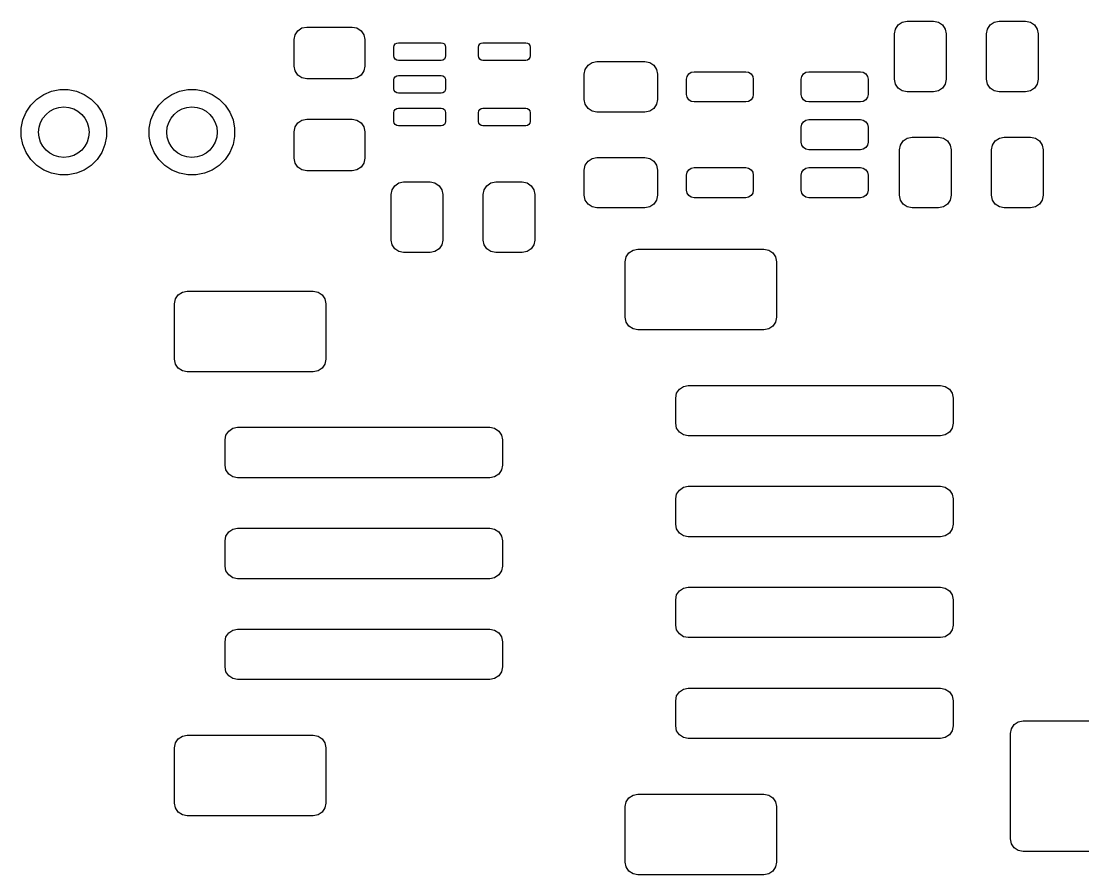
# Model space of a CAD drawing. Header units: inches. Extents: x 0.71 to 7.54, y -5.09 to -0.82.
# Drawn here: x 5.158 to 5.987, y -2.329 to -1.663 of the extents above; entities that cross this region are included whole.
import ezdxf

# ---------------------------------------------------------------- set-up
doc = ezdxf.new("R2010")
doc.units = ezdxf.units.IN
doc.header["$MEASUREMENT"] = 0
doc.layers.add('BLACK', color=250, linetype='CONTINUOUS')

msp = doc.modelspace()

# ---------------------------------------------------------------- linework, layer by layer
at = {"layer": 'BLACK', "linetype": 'CONTINUOUS'}
for p, q in [((5.84245, -1.66627), (5.84564, -1.66414)), ((5.84564, -1.66414), (5.84941, -1.66339)), ((5.84941, -1.66339), (5.87008, -1.66339)), ((5.87008, -1.66339), (5.87385, -1.66414)), ((5.87385, -1.66414), (5.87704, -1.66627)), ((5.9143, -1.66627), (5.91749, -1.66414)), ((5.91749, -1.66414), (5.92126, -1.66339)), ((5.92126, -1.66339), (5.94193, -1.66339)), ((5.94193, -1.66339), (5.9457, -1.66414)), ((5.9457, -1.66414), (5.94889, -1.66627)), ((5.37087, -1.67776), (5.37162, -1.67399)), ((5.37162, -1.67399), (5.37375, -1.6708)), ((5.37375, -1.6708), (5.37694, -1.66866)), ((5.37694, -1.66866), (5.38071, -1.66791)), ((5.38071, -1.66791), (5.41614, -1.66791)), ((5.41614, -1.66791), (5.41991, -1.66866)), ((5.41991, -1.66866), (5.4231, -1.6708)), ((5.4231, -1.6708), (5.42524, -1.67399)), ((5.42524, -1.67399), (5.42598, -1.67776)), ((5.83957, -1.67323), (5.84032, -1.66946)), ((5.83957, -1.70866), (5.83957, -1.67323)), ((5.84032, -1.66946), (5.84245, -1.66627)), ((5.87704, -1.66627), (5.87917, -1.66946)), ((5.87917, -1.66946), (5.87992, -1.67323)), ((5.87992, -1.67323), (5.87992, -1.70866)), ((5.91142, -1.67323), (5.91217, -1.66946)), ((5.91142, -1.70866), (5.91142, -1.67323)), ((5.91217, -1.66946), (5.9143, -1.66627)), ((5.94889, -1.66627), (5.95102, -1.66946)), ((5.95102, -1.66946), (5.95177, -1.67323)), ((5.95177, -1.67323), (5.95177, -1.70866)), ((5.37087, -1.69843), (5.37087, -1.67776)), ((5.42598, -1.67776), (5.42598, -1.69843)), ((5.44882, -1.68356), (5.44908, -1.68224)), ((5.44908, -1.68224), (5.44983, -1.68113)), ((5.44983, -1.68113), (5.45095, -1.68038)), ((5.45095, -1.68038), (5.45226, -1.68012)), ((5.45226, -1.68012), (5.48573, -1.68012)), ((5.48573, -1.68012), (5.48705, -1.68038)), ((5.48705, -1.68038), (5.48816, -1.68113)), ((5.48816, -1.68113), (5.48891, -1.68224)), ((5.48891, -1.68224), (5.48917, -1.68356)), ((5.51476, -1.68356), (5.51503, -1.68224)), ((5.51503, -1.68224), (5.51577, -1.68113)), ((5.51577, -1.68113), (5.51689, -1.68038)), ((5.51689, -1.68038), (5.51821, -1.68012)), ((5.51821, -1.68012), (5.55167, -1.68012)), ((5.55167, -1.68012), (5.55299, -1.68038)), ((5.55299, -1.68038), (5.55411, -1.68113)), ((5.55411, -1.68113), (5.55486, -1.68224)), ((5.55486, -1.68224), (5.55512, -1.68356)), ((5.44882, -1.69045), (5.44882, -1.68356)), ((5.44908, -1.69177), (5.44882, -1.69045)), ((5.48917, -1.69045), (5.48891, -1.69177)), ((5.48917, -1.68356), (5.48917, -1.69045)), ((5.51476, -1.69045), (5.51476, -1.68356)), ((5.51503, -1.69177), (5.51476, -1.69045)), ((5.55512, -1.69045), (5.55486, -1.69177)), ((5.55512, -1.68356), (5.55512, -1.69045)), ((5.37162, -1.70219), (5.37087, -1.69843)), ((5.42598, -1.69843), (5.42524, -1.70219)), ((5.44983, -1.69289), (5.44908, -1.69177)), ((5.45095, -1.69364), (5.44983, -1.69289)), ((5.45226, -1.6939), (5.45095, -1.69364)), ((5.48573, -1.6939), (5.45226, -1.6939)), ((5.48705, -1.69364), (5.48573, -1.6939)), ((5.48816, -1.69289), (5.48705, -1.69364)), ((5.48891, -1.69177), (5.48816, -1.69289)), ((5.51577, -1.69289), (5.51503, -1.69177)), ((5.51689, -1.69364), (5.51577, -1.69289)), ((5.51821, -1.6939), (5.51689, -1.69364)), ((5.55167, -1.6939), (5.51821, -1.6939)), ((5.55299, -1.69364), (5.55167, -1.6939)), ((5.55411, -1.69289), (5.55299, -1.69364)), ((5.55486, -1.69177), (5.55411, -1.69289)), ((5.59819, -1.70096), (5.60032, -1.69776)), ((5.60032, -1.69776), (5.60352, -1.69563)), ((5.60352, -1.69563), (5.60728, -1.69488)), ((5.60728, -1.69488), (5.64469, -1.69488)), ((5.64469, -1.69488), (5.64845, -1.69563)), ((5.64845, -1.69563), (5.65164, -1.69776)), ((5.65164, -1.69776), (5.65378, -1.70096)), ((5.37375, -1.70538), (5.37162, -1.70219)), ((5.37694, -1.70752), (5.37375, -1.70538)), ((5.4231, -1.70538), (5.41991, -1.70752)), ((5.42524, -1.70219), (5.4231, -1.70538)), ((5.44908, -1.70784), (5.44983, -1.70672)), ((5.44983, -1.70672), (5.45095, -1.70597)), ((5.45095, -1.70597), (5.45226, -1.70571)), ((5.45226, -1.70571), (5.48573, -1.70571)), ((5.48573, -1.70571), (5.48705, -1.70597)), ((5.48705, -1.70597), (5.48816, -1.70672)), ((5.48816, -1.70672), (5.48891, -1.70784)), ((5.59744, -1.70472), (5.59819, -1.70096)), ((5.59744, -1.72441), (5.59744, -1.70472)), ((5.65378, -1.70096), (5.65453, -1.70472)), ((5.65453, -1.70472), (5.65453, -1.72441)), ((5.67717, -1.70866), (5.67761, -1.7064)), ((5.67761, -1.7064), (5.6789, -1.70449)), ((5.6789, -1.70449), (5.68081, -1.70321)), ((5.68081, -1.70321), (5.68307, -1.70276)), ((5.68307, -1.70276), (5.72343, -1.70276)), ((5.72343, -1.70276), (5.72569, -1.70321)), ((5.72569, -1.70321), (5.7276, -1.70449)), ((5.7276, -1.70449), (5.72888, -1.7064)), ((5.72888, -1.7064), (5.72933, -1.70866)), ((5.76673, -1.70866), (5.76718, -1.7064)), ((5.76718, -1.7064), (5.76846, -1.70449)), ((5.76846, -1.70449), (5.77038, -1.70321)), ((5.77038, -1.70321), (5.77264, -1.70276)), ((5.77264, -1.70276), (5.81299, -1.70276)), ((5.81299, -1.70276), (5.81525, -1.70321)), ((5.81525, -1.70321), (5.81717, -1.70449)), ((5.81717, -1.70449), (5.81845, -1.7064)), ((5.81845, -1.7064), (5.8189, -1.70866)), ((5.38071, -1.70827), (5.37694, -1.70752)), ((5.41614, -1.70827), (5.38071, -1.70827)), ((5.41991, -1.70752), (5.41614, -1.70827)), ((5.44882, -1.70915), (5.44908, -1.70784)), ((5.44882, -1.71604), (5.44882, -1.70915)), ((5.48891, -1.70784), (5.48917, -1.70915)), ((5.48917, -1.70915), (5.48917, -1.71604)), ((5.67717, -1.72047), (5.67717, -1.70866)), ((5.72933, -1.70866), (5.72933, -1.72047)), ((5.76673, -1.72047), (5.76673, -1.70866)), ((5.8189, -1.70866), (5.8189, -1.72047)), ((5.84032, -1.71243), (5.83957, -1.70866)), ((5.84245, -1.71562), (5.84032, -1.71243)), ((5.87917, -1.71243), (5.87704, -1.71562)), ((5.87992, -1.70866), (5.87917, -1.71243)), ((5.91217, -1.71243), (5.91142, -1.70866)), ((5.9143, -1.71562), (5.91217, -1.71243)), ((5.95102, -1.71243), (5.94889, -1.71562)), ((5.95177, -1.70866), (5.95102, -1.71243)), ((5.16991, -1.72413), (5.17537, -1.72049)), ((5.17537, -1.72049), (5.18143, -1.71798)), ((5.18143, -1.71798), (5.18786, -1.7167)), ((5.18786, -1.7167), (5.19442, -1.7167)), ((5.19442, -1.7167), (5.20086, -1.71798)), ((5.20086, -1.71798), (5.20692, -1.72049)), ((5.20692, -1.72049), (5.21237, -1.72413)), ((5.26991, -1.72413), (5.27537, -1.72049)), ((5.27537, -1.72049), (5.28143, -1.71798)), ((5.28143, -1.71798), (5.28786, -1.7167)), ((5.28786, -1.7167), (5.29442, -1.7167)), ((5.29442, -1.7167), (5.30086, -1.71798)), ((5.30086, -1.71798), (5.30692, -1.72049)), ((5.30692, -1.72049), (5.31237, -1.72413)), ((5.44908, -1.71736), (5.44882, -1.71604)), ((5.44983, -1.71848), (5.44908, -1.71736)), ((5.45095, -1.71923), (5.44983, -1.71848)), ((5.45226, -1.71949), (5.45095, -1.71923)), ((5.48573, -1.71949), (5.45226, -1.71949)), ((5.48705, -1.71923), (5.48573, -1.71949)), ((5.48816, -1.71848), (5.48705, -1.71923)), ((5.48891, -1.71736), (5.48816, -1.71848)), ((5.48917, -1.71604), (5.48891, -1.71736)), ((5.67761, -1.72273), (5.67717, -1.72047)), ((5.6789, -1.72465), (5.67761, -1.72273)), ((5.72888, -1.72273), (5.7276, -1.72465)), ((5.72933, -1.72047), (5.72888, -1.72273)), ((5.76718, -1.72273), (5.76673, -1.72047)), ((5.76846, -1.72465), (5.76718, -1.72273)), ((5.81845, -1.72273), (5.81717, -1.72465)), ((5.8189, -1.72047), (5.81845, -1.72273)), ((5.84564, -1.71775), (5.84245, -1.71562)), ((5.84941, -1.7185), (5.84564, -1.71775)), ((5.87008, -1.7185), (5.84941, -1.7185)), ((5.87385, -1.71775), (5.87008, -1.7185)), ((5.87704, -1.71562), (5.87385, -1.71775)), ((5.91749, -1.71775), (5.9143, -1.71562)), ((5.92126, -1.7185), (5.91749, -1.71775)), ((5.94193, -1.7185), (5.92126, -1.7185)), ((5.9457, -1.71775), (5.94193, -1.7185)), ((5.94889, -1.71562), (5.9457, -1.71775)), ((5.16163, -1.73422), (5.16527, -1.72877)), ((5.16527, -1.72877), (5.16991, -1.72413)), ((5.21237, -1.72413), (5.21701, -1.72877)), ((5.21701, -1.72877), (5.22065, -1.73422)), ((5.26163, -1.73422), (5.26527, -1.72877)), ((5.26527, -1.72877), (5.26991, -1.72413)), ((5.31237, -1.72413), (5.31701, -1.72877)), ((5.31701, -1.72877), (5.32065, -1.73422)), ((5.44983, -1.73231), (5.45095, -1.73156)), ((5.45095, -1.73156), (5.45226, -1.7313)), ((5.45226, -1.7313), (5.48573, -1.7313)), ((5.48573, -1.7313), (5.48705, -1.73156)), ((5.48705, -1.73156), (5.48816, -1.73231)), ((5.51577, -1.73231), (5.51689, -1.73156)), ((5.51689, -1.73156), (5.51821, -1.7313)), ((5.51821, -1.7313), (5.55167, -1.7313)), ((5.55167, -1.7313), (5.55299, -1.73156)), ((5.55299, -1.73156), (5.55411, -1.73231)), ((5.59819, -1.72818), (5.59744, -1.72441)), ((5.60032, -1.73137), (5.59819, -1.72818)), ((5.60352, -1.7335), (5.60032, -1.73137)), ((5.65164, -1.73137), (5.64845, -1.7335)), ((5.65378, -1.72818), (5.65164, -1.73137)), ((5.65453, -1.72441), (5.65378, -1.72818)), ((5.68081, -1.72593), (5.6789, -1.72465)), ((5.68307, -1.72638), (5.68081, -1.72593)), ((5.72343, -1.72638), (5.68307, -1.72638)), ((5.72569, -1.72593), (5.72343, -1.72638)), ((5.7276, -1.72465), (5.72569, -1.72593)), ((5.77038, -1.72593), (5.76846, -1.72465)), ((5.77264, -1.72638), (5.77038, -1.72593)), ((5.81299, -1.72638), (5.77264, -1.72638)), ((5.81525, -1.72593), (5.81299, -1.72638)), ((5.81717, -1.72465), (5.81525, -1.72593)), ((5.15784, -1.74672), (5.15912, -1.74029)), ((5.15912, -1.74029), (5.16163, -1.73422)), ((5.22065, -1.73422), (5.22317, -1.74029)), ((5.22317, -1.74029), (5.22445, -1.74672)), ((5.25784, -1.74672), (5.25912, -1.74029)), ((5.25912, -1.74029), (5.26163, -1.73422)), ((5.32065, -1.73422), (5.32317, -1.74029)), ((5.32317, -1.74029), (5.32445, -1.74672)), ((5.37694, -1.74051), (5.38071, -1.73976)), ((5.38071, -1.73976), (5.41614, -1.73976)), ((5.41614, -1.73976), (5.41991, -1.74051)), ((5.44882, -1.73474), (5.44908, -1.73343)), ((5.44882, -1.74163), (5.44882, -1.73474)), ((5.44908, -1.73343), (5.44983, -1.73231)), ((5.48816, -1.73231), (5.48891, -1.73343)), ((5.48891, -1.73343), (5.48917, -1.73474)), ((5.48917, -1.73474), (5.48917, -1.74163)), ((5.51476, -1.73474), (5.51503, -1.73343)), ((5.51476, -1.74163), (5.51476, -1.73474)), ((5.51503, -1.73343), (5.51577, -1.73231)), ((5.55411, -1.73231), (5.55486, -1.73343)), ((5.55486, -1.73343), (5.55512, -1.73474)), ((5.55512, -1.73474), (5.55512, -1.74163)), ((5.60728, -1.73425), (5.60352, -1.7335)), ((5.64469, -1.73425), (5.60728, -1.73425)), ((5.64845, -1.7335), (5.64469, -1.73425)), ((5.77038, -1.74061), (5.77264, -1.74016)), ((5.77264, -1.74016), (5.81299, -1.74016)), ((5.81299, -1.74016), (5.81525, -1.74061)), ((5.15784, -1.75328), (5.15784, -1.74672)), ((5.22445, -1.74672), (5.22445, -1.75328)), ((5.25784, -1.75328), (5.25784, -1.74672)), ((5.32445, -1.74672), (5.32445, -1.75328)), ((5.37087, -1.74961), (5.37162, -1.74584)), ((5.37162, -1.74584), (5.37375, -1.74265)), ((5.37375, -1.74265), (5.37694, -1.74051)), ((5.41991, -1.74051), (5.4231, -1.74265)), ((5.4231, -1.74265), (5.42524, -1.74584)), ((5.42524, -1.74584), (5.42598, -1.74961)), ((5.44908, -1.74295), (5.44882, -1.74163)), ((5.44983, -1.74407), (5.44908, -1.74295)), ((5.45095, -1.74482), (5.44983, -1.74407)), ((5.45226, -1.74508), (5.45095, -1.74482)), ((5.48573, -1.74508), (5.45226, -1.74508)), ((5.48705, -1.74482), (5.48573, -1.74508)), ((5.48816, -1.74407), (5.48705, -1.74482)), ((5.48891, -1.74295), (5.48816, -1.74407)), ((5.48917, -1.74163), (5.48891, -1.74295)), ((5.51503, -1.74295), (5.51476, -1.74163)), ((5.51577, -1.74407), (5.51503, -1.74295)), ((5.51689, -1.74482), (5.51577, -1.74407)), ((5.51821, -1.74508), (5.51689, -1.74482)), ((5.55167, -1.74508), (5.51821, -1.74508)), ((5.55299, -1.74482), (5.55167, -1.74508)), ((5.55411, -1.74407), (5.55299, -1.74482)), ((5.55486, -1.74295), (5.55411, -1.74407)), ((5.55512, -1.74163), (5.55486, -1.74295)), ((5.76673, -1.74606), (5.76718, -1.7438)), ((5.76673, -1.75787), (5.76673, -1.74606)), ((5.76718, -1.7438), (5.76846, -1.74189)), ((5.76846, -1.74189), (5.77038, -1.74061)), ((5.81525, -1.74061), (5.81717, -1.74189)), ((5.81717, -1.74189), (5.81845, -1.7438)), ((5.81845, -1.7438), (5.8189, -1.74606)), ((5.8189, -1.74606), (5.8189, -1.75787)), ((5.15912, -1.75971), (5.15784, -1.75328)), ((5.22445, -1.75328), (5.22317, -1.75971)), ((5.25912, -1.75971), (5.25784, -1.75328)), ((5.32445, -1.75328), (5.32317, -1.75971)), ((5.37087, -1.77028), (5.37087, -1.74961)), ((5.42598, -1.74961), (5.42598, -1.77028)), ((5.84425, -1.76001), (5.84639, -1.75682)), ((5.84639, -1.75682), (5.84958, -1.75469)), ((5.84958, -1.75469), (5.85335, -1.75394)), ((5.85335, -1.75394), (5.87402, -1.75394)), ((5.87402, -1.75394), (5.87778, -1.75469)), ((5.87778, -1.75469), (5.88098, -1.75682)), ((5.88098, -1.75682), (5.88311, -1.76001)), ((5.9161, -1.76001), (5.91824, -1.75682)), ((5.91824, -1.75682), (5.92143, -1.75469)), ((5.92143, -1.75469), (5.9252, -1.75394)), ((5.9252, -1.75394), (5.94587, -1.75394)), ((5.94587, -1.75394), (5.94963, -1.75469)), ((5.94963, -1.75469), (5.95283, -1.75682)), ((5.95283, -1.75682), (5.95496, -1.76001)), ((5.16163, -1.76578), (5.15912, -1.75971)), ((5.22317, -1.75971), (5.22065, -1.76578)), ((5.26163, -1.76578), (5.25912, -1.75971)), ((5.32317, -1.75971), (5.32065, -1.76578)), ((5.76718, -1.76013), (5.76673, -1.75787)), ((5.76846, -1.76205), (5.76718, -1.76013)), ((5.77038, -1.76333), (5.76846, -1.76205)), ((5.77264, -1.76378), (5.77038, -1.76333)), ((5.81299, -1.76378), (5.77264, -1.76378)), ((5.81525, -1.76333), (5.81299, -1.76378)), ((5.81717, -1.76205), (5.81525, -1.76333)), ((5.81845, -1.76013), (5.81717, -1.76205)), ((5.8189, -1.75787), (5.81845, -1.76013)), ((5.8435, -1.76378), (5.84425, -1.76001)), ((5.8435, -1.79921), (5.8435, -1.76378)), ((5.88311, -1.76001), (5.88386, -1.76378)), ((5.88386, -1.76378), (5.88386, -1.79921)), ((5.91535, -1.76378), (5.9161, -1.76001)), ((5.91535, -1.79921), (5.91535, -1.76378)), ((5.95496, -1.76001), (5.95571, -1.76378)), ((5.95571, -1.76378), (5.95571, -1.79921)), ((5.16527, -1.77123), (5.16163, -1.76578)), ((5.16991, -1.77587), (5.16527, -1.77123)), ((5.21701, -1.77123), (5.21237, -1.77587)), ((5.22065, -1.76578), (5.21701, -1.77123)), ((5.26527, -1.77123), (5.26163, -1.76578)), ((5.26991, -1.77587), (5.26527, -1.77123)), ((5.31701, -1.77123), (5.31237, -1.77587)), ((5.32065, -1.76578), (5.31701, -1.77123)), ((5.37162, -1.77404), (5.37087, -1.77028)), ((5.42598, -1.77028), (5.42524, -1.77404)), ((5.59819, -1.77576), (5.60032, -1.77257)), ((5.60032, -1.77257), (5.60352, -1.77043)), ((5.60352, -1.77043), (5.60728, -1.76969)), ((5.60728, -1.76969), (5.64469, -1.76969)), ((5.64469, -1.76969), (5.64845, -1.77043)), ((5.64845, -1.77043), (5.65164, -1.77257)), ((5.65164, -1.77257), (5.65378, -1.77576)), ((5.17537, -1.77951), (5.16991, -1.77587)), ((5.18143, -1.78202), (5.17537, -1.77951)), ((5.20692, -1.77951), (5.20086, -1.78202)), ((5.21237, -1.77587), (5.20692, -1.77951)), ((5.27537, -1.77951), (5.26991, -1.77587)), ((5.28143, -1.78202), (5.27537, -1.77951)), ((5.30692, -1.77951), (5.30086, -1.78202)), ((5.31237, -1.77587), (5.30692, -1.77951)), ((5.37375, -1.77724), (5.37162, -1.77404)), ((5.37694, -1.77937), (5.37375, -1.77724)), ((5.38071, -1.78012), (5.37694, -1.77937)), ((5.41614, -1.78012), (5.38071, -1.78012)), ((5.41991, -1.77937), (5.41614, -1.78012)), ((5.4231, -1.77724), (5.41991, -1.77937)), ((5.42524, -1.77404), (5.4231, -1.77724)), ((5.59744, -1.77953), (5.59819, -1.77576)), ((5.59744, -1.79921), (5.59744, -1.77953)), ((5.65378, -1.77576), (5.65453, -1.77953)), ((5.65453, -1.77953), (5.65453, -1.79921)), ((5.67717, -1.78346), (5.67761, -1.7812)), ((5.67761, -1.7812), (5.6789, -1.77929)), ((5.6789, -1.77929), (5.68081, -1.77801)), ((5.68081, -1.77801), (5.68307, -1.77756)), ((5.68307, -1.77756), (5.72343, -1.77756)), ((5.72343, -1.77756), (5.72569, -1.77801)), ((5.72569, -1.77801), (5.7276, -1.77929)), ((5.7276, -1.77929), (5.72888, -1.7812)), ((5.72888, -1.7812), (5.72933, -1.78346)), ((5.76673, -1.78346), (5.76718, -1.7812)), ((5.76718, -1.7812), (5.76846, -1.77929)), ((5.76846, -1.77929), (5.77038, -1.77801)), ((5.77038, -1.77801), (5.77264, -1.77756)), ((5.77264, -1.77756), (5.81299, -1.77756)), ((5.81299, -1.77756), (5.81525, -1.77801)), ((5.81525, -1.77801), (5.81717, -1.77929)), ((5.81717, -1.77929), (5.81845, -1.7812)), ((5.81845, -1.7812), (5.8189, -1.78346)), ((5.18786, -1.7833), (5.18143, -1.78202)), ((5.19442, -1.7833), (5.18786, -1.7833)), ((5.20086, -1.78202), (5.19442, -1.7833)), ((5.28786, -1.7833), (5.28143, -1.78202)), ((5.29442, -1.7833), (5.28786, -1.7833)), ((5.30086, -1.78202), (5.29442, -1.7833)), ((5.44944, -1.79173), (5.45263, -1.78959)), ((5.45263, -1.78959), (5.4564, -1.78884)), ((5.4564, -1.78884), (5.47707, -1.78884)), ((5.47707, -1.78884), (5.48084, -1.78959)), ((5.48084, -1.78959), (5.48403, -1.79173)), ((5.52129, -1.79173), (5.52449, -1.78959)), ((5.52449, -1.78959), (5.52825, -1.78884)), ((5.52825, -1.78884), (5.54892, -1.78884)), ((5.54892, -1.78884), (5.55269, -1.78959)), ((5.55269, -1.78959), (5.55588, -1.79173)), ((5.67717, -1.79528), (5.67717, -1.78346)), ((5.72933, -1.78346), (5.72933, -1.79528)), ((5.76673, -1.79528), (5.76673, -1.78346)), ((5.8189, -1.78346), (5.8189, -1.79528)), ((5.44656, -1.79869), (5.44731, -1.79492)), ((5.44731, -1.79492), (5.44944, -1.79173)), ((5.48403, -1.79173), (5.48616, -1.79492)), ((5.48616, -1.79492), (5.48691, -1.79869)), ((5.51841, -1.79869), (5.51916, -1.79492)), ((5.51916, -1.79492), (5.52129, -1.79173)), ((5.55588, -1.79173), (5.55801, -1.79492)), ((5.55801, -1.79492), (5.55876, -1.79869)), ((5.67761, -1.79754), (5.67717, -1.79528)), ((5.6789, -1.79945), (5.67761, -1.79754)), ((5.72888, -1.79754), (5.7276, -1.79945)), ((5.72933, -1.79528), (5.72888, -1.79754)), ((5.76718, -1.79754), (5.76673, -1.79528)), ((5.76846, -1.79945), (5.76718, -1.79754)), ((5.81845, -1.79754), (5.81717, -1.79945)), ((5.8189, -1.79528), (5.81845, -1.79754)), ((5.44656, -1.83412), (5.44656, -1.79869)), ((5.48691, -1.79869), (5.48691, -1.83412)), ((5.51841, -1.83412), (5.51841, -1.79869)), ((5.55876, -1.79869), (5.55876, -1.83412)), ((5.59819, -1.80298), (5.59744, -1.79921)), ((5.60032, -1.80617), (5.59819, -1.80298)), ((5.60352, -1.80831), (5.60032, -1.80617)), ((5.65164, -1.80617), (5.64845, -1.80831)), ((5.65378, -1.80298), (5.65164, -1.80617)), ((5.65453, -1.79921), (5.65378, -1.80298)), ((5.68081, -1.80073), (5.6789, -1.79945)), ((5.68307, -1.80118), (5.68081, -1.80073)), ((5.72343, -1.80118), (5.68307, -1.80118)), ((5.72569, -1.80073), (5.72343, -1.80118)), ((5.7276, -1.79945), (5.72569, -1.80073)), ((5.77038, -1.80073), (5.76846, -1.79945)), ((5.77264, -1.80118), (5.77038, -1.80073)), ((5.81299, -1.80118), (5.77264, -1.80118)), ((5.81525, -1.80073), (5.81299, -1.80118)), ((5.81717, -1.79945), (5.81525, -1.80073)), ((5.84425, -1.80298), (5.8435, -1.79921)), ((5.84639, -1.80617), (5.84425, -1.80298)), ((5.84958, -1.80831), (5.84639, -1.80617)), ((5.88098, -1.80617), (5.87778, -1.80831)), ((5.88311, -1.80298), (5.88098, -1.80617)), ((5.88386, -1.79921), (5.88311, -1.80298)), ((5.9161, -1.80298), (5.91535, -1.79921)), ((5.91824, -1.80617), (5.9161, -1.80298)), ((5.92143, -1.80831), (5.91824, -1.80617)), ((5.95283, -1.80617), (5.94963, -1.80831)), ((5.95496, -1.80298), (5.95283, -1.80617)), ((5.95571, -1.79921), (5.95496, -1.80298)), ((5.60728, -1.80906), (5.60352, -1.80831)), ((5.64469, -1.80906), (5.60728, -1.80906)), ((5.64845, -1.80831), (5.64469, -1.80906)), ((5.85335, -1.80906), (5.84958, -1.80831)), ((5.87402, -1.80906), (5.85335, -1.80906)), ((5.87778, -1.80831), (5.87402, -1.80906)), ((5.9252, -1.80906), (5.92143, -1.80831)), ((5.94587, -1.80906), (5.9252, -1.80906)), ((5.94963, -1.80831), (5.94587, -1.80906)), ((5.44731, -1.83788), (5.44656, -1.83412)), ((5.44944, -1.84108), (5.44731, -1.83788)), ((5.48616, -1.83788), (5.48403, -1.84108)), ((5.48691, -1.83412), (5.48616, -1.83788)), ((5.51916, -1.83788), (5.51841, -1.83412)), ((5.52129, -1.84108), (5.51916, -1.83788)), ((5.55801, -1.83788), (5.55588, -1.84108)), ((5.55876, -1.83412), (5.55801, -1.83788)), ((5.45263, -1.84321), (5.44944, -1.84108)), ((5.4564, -1.84396), (5.45263, -1.84321)), ((5.47707, -1.84396), (5.4564, -1.84396)), ((5.48084, -1.84321), (5.47707, -1.84396)), ((5.48403, -1.84108), (5.48084, -1.84321)), ((5.52449, -1.84321), (5.52129, -1.84108)), ((5.52825, -1.84396), (5.52449, -1.84321)), ((5.54892, -1.84396), (5.52825, -1.84396)), ((5.55269, -1.84321), (5.54892, -1.84396)), ((5.55588, -1.84108), (5.55269, -1.84321)), ((5.62939, -1.85115), (5.63014, -1.84738)), ((5.63014, -1.84738), (5.63228, -1.84419)), ((5.63228, -1.84419), (5.63547, -1.84206)), ((5.63547, -1.84206), (5.63924, -1.84131)), ((5.63924, -1.84131), (5.73766, -1.84131)), ((5.73766, -1.84131), (5.74143, -1.84206)), ((5.74143, -1.84206), (5.74462, -1.84419)), ((5.74462, -1.84419), (5.74675, -1.84738)), ((5.74675, -1.84738), (5.7475, -1.85115)), ((5.62939, -1.89446), (5.62939, -1.85115)), ((5.7475, -1.85115), (5.7475, -1.89446)), ((5.27756, -1.88386), (5.27831, -1.88009)), ((5.27831, -1.88009), (5.28044, -1.8769)), ((5.28044, -1.8769), (5.28364, -1.87476)), ((5.28364, -1.87476), (5.2874, -1.87402)), ((5.2874, -1.87402), (5.38583, -1.87402)), ((5.38583, -1.87402), (5.38959, -1.87476)), ((5.38959, -1.87476), (5.39279, -1.8769)), ((5.39279, -1.8769), (5.39492, -1.88009)), ((5.39492, -1.88009), (5.39567, -1.88386)), ((5.27756, -1.92717), (5.27756, -1.88386)), ((5.39567, -1.88386), (5.39567, -1.92717)), ((5.63014, -1.89822), (5.62939, -1.89446)), ((5.7475, -1.89446), (5.74675, -1.89822)), ((5.63228, -1.90142), (5.63014, -1.89822)), ((5.63547, -1.90355), (5.63228, -1.90142)), ((5.63924, -1.9043), (5.63547, -1.90355)), ((5.73766, -1.9043), (5.63924, -1.9043)), ((5.74143, -1.90355), (5.73766, -1.9043)), ((5.74462, -1.90142), (5.74143, -1.90355)), ((5.74675, -1.89822), (5.74462, -1.90142)), ((5.27831, -1.93093), (5.27756, -1.92717)), ((5.28044, -1.93413), (5.27831, -1.93093)), ((5.39492, -1.93093), (5.39279, -1.93413)), ((5.39567, -1.92717), (5.39492, -1.93093)), ((5.28364, -1.93626), (5.28044, -1.93413)), ((5.2874, -1.93701), (5.28364, -1.93626)), ((5.38583, -1.93701), (5.2874, -1.93701)), ((5.38959, -1.93626), (5.38583, -1.93701)), ((5.39279, -1.93413), (5.38959, -1.93626)), ((5.66876, -1.95745), (5.66951, -1.95368)), ((5.66951, -1.95368), (5.67165, -1.95049)), ((5.67165, -1.95049), (5.67484, -1.94836)), ((5.67484, -1.94836), (5.67861, -1.94761)), ((5.67861, -1.94761), (5.87546, -1.94761)), ((5.87546, -1.94761), (5.87922, -1.94836)), ((5.87922, -1.94836), (5.88242, -1.95049)), ((5.88242, -1.95049), (5.88455, -1.95368)), ((5.88455, -1.95368), (5.8853, -1.95745)), ((5.66876, -1.97713), (5.66876, -1.95745)), ((5.8853, -1.95745), (5.8853, -1.97713)), ((5.32301, -1.98106), (5.32677, -1.98031)), ((5.32677, -1.98031), (5.52362, -1.98031)), ((5.52362, -1.98031), (5.52739, -1.98106)), ((5.66951, -1.9809), (5.66876, -1.97713)), ((5.8853, -1.97713), (5.88455, -1.9809)), ((5.31693, -1.99016), (5.31768, -1.98639)), ((5.31768, -1.98639), (5.31981, -1.9832)), ((5.31981, -1.9832), (5.32301, -1.98106)), ((5.52739, -1.98106), (5.53058, -1.9832)), ((5.53058, -1.9832), (5.53272, -1.98639)), ((5.53272, -1.98639), (5.53346, -1.99016)), ((5.67165, -1.98409), (5.66951, -1.9809)), ((5.67484, -1.98623), (5.67165, -1.98409)), ((5.67861, -1.98698), (5.67484, -1.98623)), ((5.87546, -1.98698), (5.67861, -1.98698)), ((5.87922, -1.98623), (5.87546, -1.98698)), ((5.88242, -1.98409), (5.87922, -1.98623)), ((5.88455, -1.9809), (5.88242, -1.98409)), ((5.31693, -2.00984), (5.31693, -1.99016)), ((5.53346, -1.99016), (5.53346, -2.00984)), ((5.31768, -2.01361), (5.31693, -2.00984)), ((5.31981, -2.0168), (5.31768, -2.01361)), ((5.53272, -2.01361), (5.53058, -2.0168)), ((5.53346, -2.00984), (5.53272, -2.01361)), ((5.32301, -2.01894), (5.31981, -2.0168)), ((5.32677, -2.01969), (5.32301, -2.01894)), ((5.52362, -2.01969), (5.32677, -2.01969)), ((5.52739, -2.01894), (5.52362, -2.01969)), ((5.53058, -2.0168), (5.52739, -2.01894)), ((5.66951, -2.03242), (5.67165, -2.02923)), ((5.67165, -2.02923), (5.67484, -2.0271)), ((5.67484, -2.0271), (5.67861, -2.02635)), ((5.67861, -2.02635), (5.87546, -2.02635)), ((5.87546, -2.02635), (5.87922, -2.0271)), ((5.87922, -2.0271), (5.88242, -2.02923)), ((5.88242, -2.02923), (5.88455, -2.03242)), ((5.66876, -2.03619), (5.66951, -2.03242)), ((5.66876, -2.05587), (5.66876, -2.03619)), ((5.88455, -2.03242), (5.8853, -2.03619)), ((5.8853, -2.03619), (5.8853, -2.05587)), ((5.31768, -2.06513), (5.31981, -2.06194)), ((5.31981, -2.06194), (5.32301, -2.0598)), ((5.32301, -2.0598), (5.32677, -2.05906)), ((5.32677, -2.05906), (5.52362, -2.05906)), ((5.52362, -2.05906), (5.52739, -2.0598)), ((5.52739, -2.0598), (5.53058, -2.06194)), ((5.53058, -2.06194), (5.53272, -2.06513)), ((5.66951, -2.05964), (5.66876, -2.05587)), ((5.67165, -2.06283), (5.66951, -2.05964)), ((5.67484, -2.06497), (5.67165, -2.06283)), ((5.88242, -2.06283), (5.87922, -2.06497)), ((5.88455, -2.05964), (5.88242, -2.06283)), ((5.8853, -2.05587), (5.88455, -2.05964)), ((5.31693, -2.0689), (5.31768, -2.06513)), ((5.31693, -2.08858), (5.31693, -2.0689)), ((5.53272, -2.06513), (5.53346, -2.0689)), ((5.53346, -2.0689), (5.53346, -2.08858)), ((5.67861, -2.06572), (5.67484, -2.06497)), ((5.87546, -2.06572), (5.67861, -2.06572)), ((5.87922, -2.06497), (5.87546, -2.06572)), ((5.31768, -2.09235), (5.31693, -2.08858)), ((5.31981, -2.09554), (5.31768, -2.09235)), ((5.32301, -2.09768), (5.31981, -2.09554)), ((5.53058, -2.09554), (5.52739, -2.09768)), ((5.53272, -2.09235), (5.53058, -2.09554)), ((5.53346, -2.08858), (5.53272, -2.09235)), ((5.32677, -2.09843), (5.32301, -2.09768)), ((5.52362, -2.09843), (5.32677, -2.09843)), ((5.52739, -2.09768), (5.52362, -2.09843)), ((5.66876, -2.11493), (5.66951, -2.11116)), ((5.66951, -2.11116), (5.67165, -2.10797)), ((5.67165, -2.10797), (5.67484, -2.10584)), ((5.67484, -2.10584), (5.67861, -2.10509)), ((5.67861, -2.10509), (5.87546, -2.10509)), ((5.87546, -2.10509), (5.87922, -2.10584)), ((5.87922, -2.10584), (5.88242, -2.10797)), ((5.88242, -2.10797), (5.88455, -2.11116)), ((5.88455, -2.11116), (5.8853, -2.11493)), ((5.66876, -2.13461), (5.66876, -2.11493)), ((5.8853, -2.11493), (5.8853, -2.13461)), ((5.32301, -2.13854), (5.32677, -2.1378)), ((5.32677, -2.1378), (5.52362, -2.1378)), ((5.52362, -2.1378), (5.52739, -2.13854)), ((5.66951, -2.13838), (5.66876, -2.13461)), ((5.8853, -2.13461), (5.88455, -2.13838)), ((5.31693, -2.14764), (5.31768, -2.14387)), ((5.31768, -2.14387), (5.31981, -2.14068)), ((5.31981, -2.14068), (5.32301, -2.13854)), ((5.52739, -2.13854), (5.53058, -2.14068)), ((5.53058, -2.14068), (5.53272, -2.14387)), ((5.53272, -2.14387), (5.53346, -2.14764)), ((5.67165, -2.14157), (5.66951, -2.13838)), ((5.67484, -2.14371), (5.67165, -2.14157)), ((5.67861, -2.14446), (5.67484, -2.14371)), ((5.87546, -2.14446), (5.67861, -2.14446)), ((5.87922, -2.14371), (5.87546, -2.14446)), ((5.88242, -2.14157), (5.87922, -2.14371)), ((5.88455, -2.13838), (5.88242, -2.14157)), ((5.31693, -2.16732), (5.31693, -2.14764)), ((5.53346, -2.14764), (5.53346, -2.16732)), ((5.31768, -2.17109), (5.31693, -2.16732)), ((5.31981, -2.17428), (5.31768, -2.17109)), ((5.53272, -2.17109), (5.53058, -2.17428)), ((5.53346, -2.16732), (5.53272, -2.17109)), ((5.32301, -2.17642), (5.31981, -2.17428)), ((5.32677, -2.17717), (5.32301, -2.17642)), ((5.52362, -2.17717), (5.32677, -2.17717)), ((5.52739, -2.17642), (5.52362, -2.17717)), ((5.53058, -2.17428), (5.52739, -2.17642)), ((5.66951, -2.1899), (5.67165, -2.18671)), ((5.67165, -2.18671), (5.67484, -2.18458)), ((5.67484, -2.18458), (5.67861, -2.18383)), ((5.67861, -2.18383), (5.87546, -2.18383)), ((5.87546, -2.18383), (5.87922, -2.18458)), ((5.87922, -2.18458), (5.88242, -2.18671)), ((5.88242, -2.18671), (5.88455, -2.1899)), ((5.66876, -2.19367), (5.66951, -2.1899)), ((5.66876, -2.21335), (5.66876, -2.19367)), ((5.88455, -2.1899), (5.8853, -2.19367)), ((5.8853, -2.19367), (5.8853, -2.21335)), ((5.93083, -2.21549), (5.93296, -2.2123)), ((5.93296, -2.2123), (5.93615, -2.21017)), ((5.93615, -2.21017), (5.93992, -2.20942)), ((5.93992, -2.20942), (6.00173, -2.20942)), ((5.28364, -2.22122), (5.2874, -2.22047)), ((5.2874, -2.22047), (5.38583, -2.22047)), ((5.38583, -2.22047), (5.38959, -2.22122)), ((5.66951, -2.21712), (5.66876, -2.21335)), ((5.67165, -2.22031), (5.66951, -2.21712)), ((5.67484, -2.22245), (5.67165, -2.22031)), ((5.88242, -2.22031), (5.87922, -2.22245)), ((5.88455, -2.21712), (5.88242, -2.22031)), ((5.8853, -2.21335), (5.88455, -2.21712)), ((5.93008, -2.21926), (5.93083, -2.21549)), ((5.93008, -2.30154), (5.93008, -2.21926)), ((5.27756, -2.23031), (5.27831, -2.22655)), ((5.27831, -2.22655), (5.28044, -2.22336)), ((5.28044, -2.22336), (5.28364, -2.22122)), ((5.38959, -2.22122), (5.39279, -2.22336)), ((5.39279, -2.22336), (5.39492, -2.22655)), ((5.39492, -2.22655), (5.39567, -2.23031)), ((5.67861, -2.2232), (5.67484, -2.22245)), ((5.87546, -2.2232), (5.67861, -2.2232)), ((5.87922, -2.22245), (5.87546, -2.2232)), ((5.27756, -2.27362), (5.27756, -2.23031)), ((5.39567, -2.23031), (5.39567, -2.27362)), ((5.63014, -2.27258), (5.63228, -2.26939)), ((5.63228, -2.26939), (5.63547, -2.26725)), ((5.63547, -2.26725), (5.63924, -2.2665)), ((5.63924, -2.2665), (5.73766, -2.2665)), ((5.73766, -2.2665), (5.74143, -2.26725)), ((5.74143, -2.26725), (5.74462, -2.26939)), ((5.74462, -2.26939), (5.74675, -2.27258)), ((5.27831, -2.27739), (5.27756, -2.27362)), ((5.28044, -2.28058), (5.27831, -2.27739)), ((5.39492, -2.27739), (5.39279, -2.28058)), ((5.39567, -2.27362), (5.39492, -2.27739)), ((5.62939, -2.27635), (5.63014, -2.27258)), ((5.62939, -2.31965), (5.62939, -2.27635)), ((5.74675, -2.27258), (5.7475, -2.27635)), ((5.7475, -2.27635), (5.7475, -2.31965)), ((5.28364, -2.28272), (5.28044, -2.28058)), ((5.2874, -2.28346), (5.28364, -2.28272)), ((5.38583, -2.28346), (5.2874, -2.28346)), ((5.38959, -2.28272), (5.38583, -2.28346)), ((5.39279, -2.28058), (5.38959, -2.28272)), ((5.93083, -2.30531), (5.93008, -2.30154)), ((5.93296, -2.3085), (5.93083, -2.30531)), ((5.93615, -2.31064), (5.93296, -2.3085)), ((5.93992, -2.31139), (5.93615, -2.31064)), ((6.00173, -2.31139), (5.93992, -2.31139)), ((5.63014, -2.32342), (5.62939, -2.31965)), ((5.7475, -2.31965), (5.74675, -2.32342)), ((5.63228, -2.32661), (5.63014, -2.32342)), ((5.63547, -2.32875), (5.63228, -2.32661)), ((5.74462, -2.32661), (5.74143, -2.32875)), ((5.74675, -2.32342), (5.74462, -2.32661)), ((5.63924, -2.3295), (5.63547, -2.32875)), ((5.73766, -2.3295), (5.63924, -2.3295)), ((5.74143, -2.32875), (5.73766, -2.3295))]:
    msp.add_line(p, q, dxfattribs=at)
at = {"layer": 'BLACK'}
for centre in [(5.19114, -1.75), (5.29114, -1.75)]:
    msp.add_circle(centre, 0.01969, dxfattribs=at)
at = {"layer": 'WHITE'}
for centre in [(5.19114, -1.75), (5.29114, -1.75)]:
    msp.add_circle(centre, 0.01969, dxfattribs=at)

doc.saveas('drawing.dxf')
